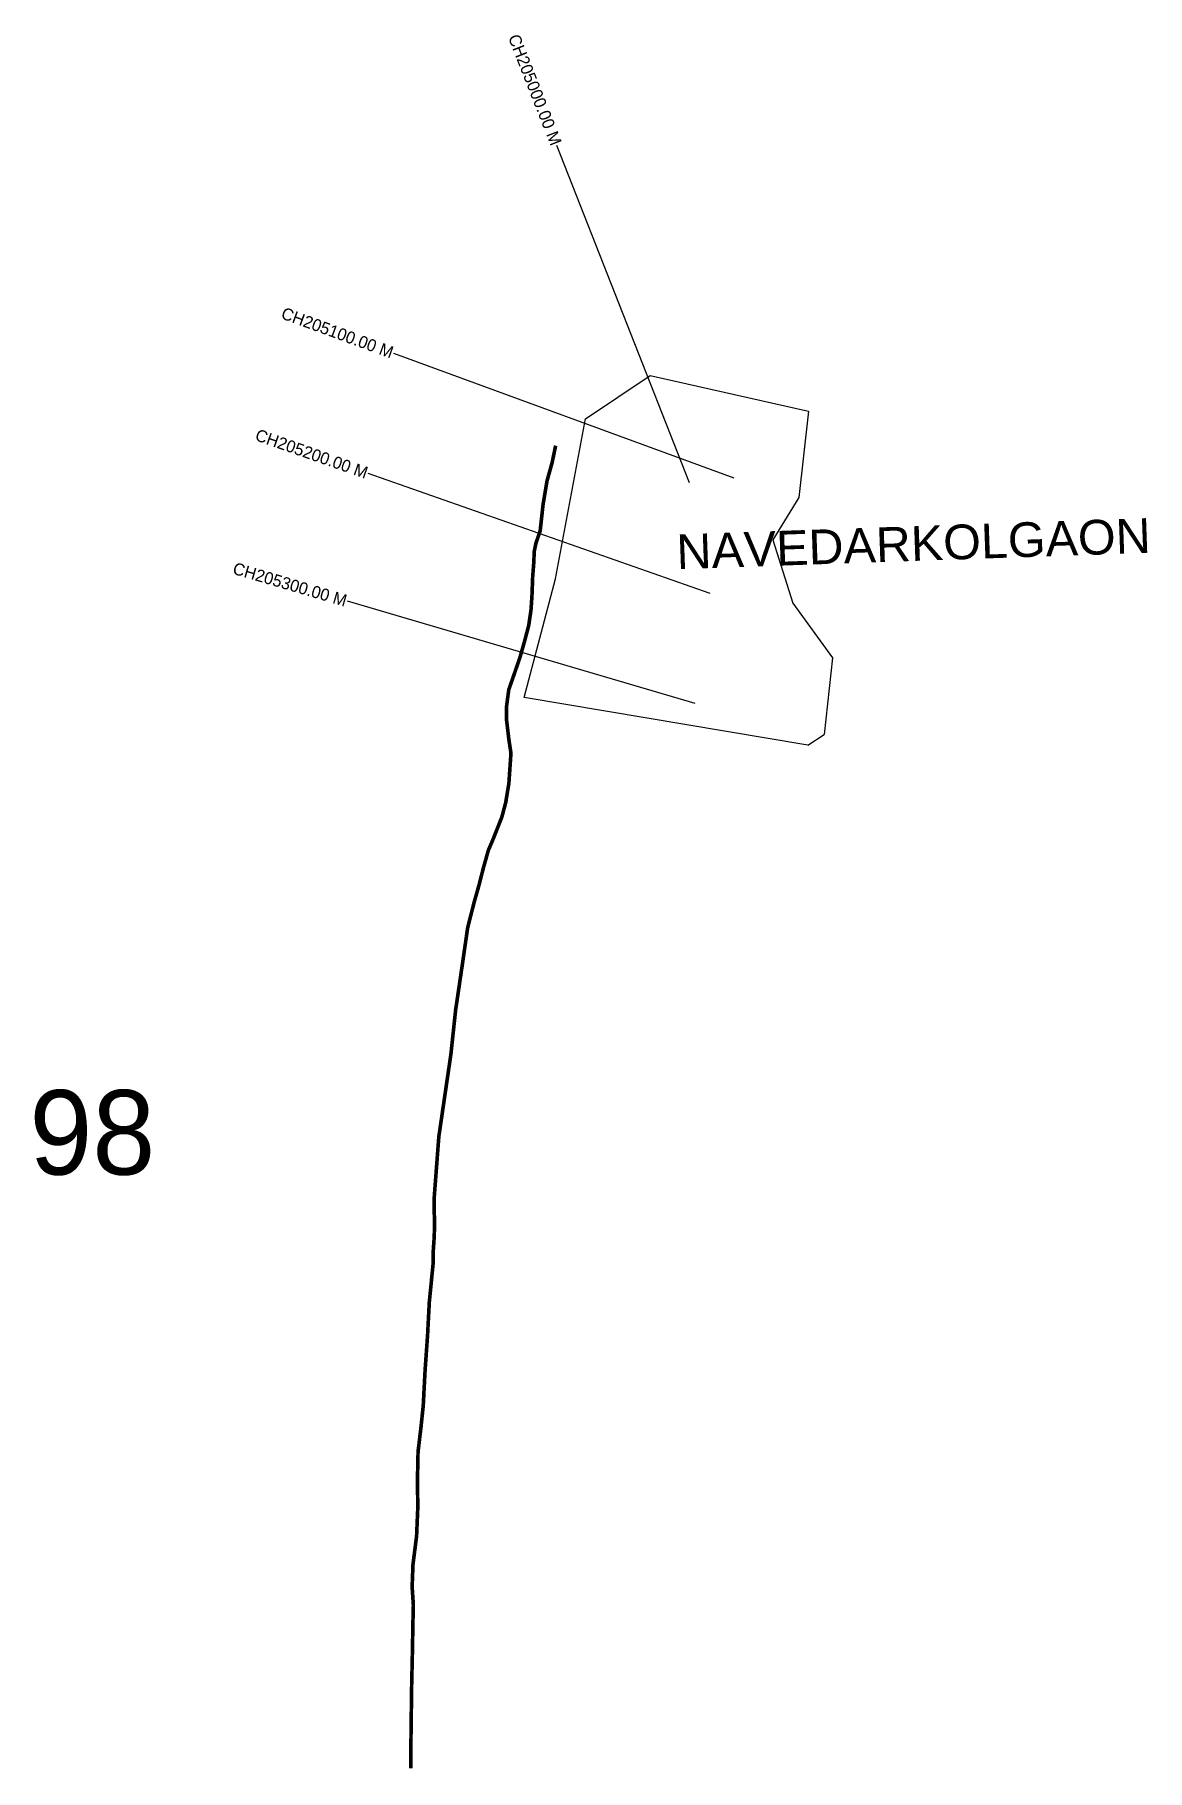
# Model space of a CAD drawing. Header units: metres. Extents: x 274533 to 275454, y 2078472 to 2079909.
import ezdxf
from ezdxf.enums import TextEntityAlignment as Align

# ---------------------------------------------------------------- set-up
doc = ezdxf.new("R2010")
doc.units = ezdxf.units.M
for name, color, linetype in [('CS', 134, 'Continuous'), ('CSMark', 6, 'Continuous'), ('NATURALLY PROTECTED', 3, 'Continuous'), ('village', 3, 'Continuous'), ('VILLAGE NAME', 250, 'Continuous')]:
    doc.layers.add(name, color=color, linetype=linetype)

msp = doc.modelspace()

# ---------------------------------------------------------------- linework, layer by layer
at = {"color": 6}
msp.add_lwpolyline([(275173.5, 2079320.7), (275187.1, 2079329.6)], dxfattribs=at)
at = {"layer": 'CS'}
for p, q in [((275075.4, 2079538.1), (274965.8, 2079817.3)), ((275112.4, 2079542), (274830.8, 2079645.2)), ((275092.7, 2079446.4), (274809.6, 2079545.7)), ((275080.3, 2079355.4), (274792.4, 2079439.9))]:
    msp.add_line(p, q, dxfattribs=at)
at = {"layer": 'NATURALLY PROTECTED', "const_width": 3, "flags": 128}
msp.add_lwpolyline([(274964.7, 2079568.8), (274961.8, 2079554.8), (274957.6, 2079539.8), (274954.3, 2079520.1), (274951.9, 2079498.3), (274948.4, 2079488.1), (274946.9, 2079480.8), (274946.7, 2079473.2), (274945.7, 2079460.3), (274945.1, 2079444.5), (274944.3, 2079432.7), (274942.4, 2079419.8), (274938.7, 2079405.8), (274935.3, 2079393.9), (274931.3, 2079382.2), (274925.9, 2079366.7), (274924.1, 2079353.2), (274924.1, 2079341.3), (274926, 2079325.3), (274927.7, 2079314.1), (274926.9, 2079302.5), (274926, 2079289.3), (274923.4, 2079273.4), (274920.2, 2079261.3), (274913.3, 2079243.8), (274909, 2079233.7), (274904.7, 2079218.4), (274901.3, 2079205), (274897.1, 2079190.2), (274891.8, 2079169.2), (274887.9, 2079142), (274881.9, 2079101.4), (274878, 2079064.9), (274868, 2078996.6), (274864.2, 2078946.4), (274864.2, 2078946.4), (274864.1, 2078935.3), (274864.1, 2078935.3), (274864.1, 2078935.3), (274864.5, 2078926.6), (274864.2, 2078913.9), (274863.4, 2078902.2), (274863.2, 2078890.7), (274862, 2078878.5), (274860.1, 2078859.3), (274858.7, 2078832.4), (274856.6, 2078802.7), (274855.1, 2078773.8), (274853.3, 2078756.6), (274850.8, 2078735.6), (274850.3, 2078711.4), (274850.6, 2078689.6), (274849.6, 2078665.8), (274846.6, 2078642.3), (274845.9, 2078623.7), (274846.9, 2078608.7), (274846.5, 2078592.1), (274846.2, 2078573), (274845.5, 2078541.5), (274845, 2078503.7), (274844.7, 2078473.3)], dxfattribs=at)
at = {"layer": 'village', "color": 6}
for points in [[(275173.5, 2079320.7, 0), (274938.6, 2079360.1, 0), (274964.5, 2079458.6, 0), (274989.5, 2079590.9, 0), (275042.9, 2079627, 0), (275174.1, 2079597.3, 0), (275166.1, 2079526, 0), (275144.6, 2079490.8, 0), (275161.1, 2079438.3, 0)], [(275161.1, 2079438.3, 0), (275193.8, 2079393.2, 0), (275187.1, 2079329.6, 0)]]:
    msp.add_polyline3d(points, dxfattribs=at)

# ---------------------------------------------------------------- texts
at = {"insert": (274529.1, 2079035.1), "char_height": 70, "attachment_point": 1}
msp.add_mtext_dynamic_manual_height_columns('98', width=95.172, gutter_width=1, heights=[0], dxfattribs=at)
at = {"layer": 'CSMark'}
for s, rotation, p in [('CH205000.00 M', 291.4347, (274965.4, 2079818.2)), ('CH205100.00 M', 339.8817, (274829.8, 2079645.6)), ('CH205200.00 M', 340.6676, (274808.7, 2079546)), ('CH205300.00 M', 343.6461, (274791.5, 2079440.2))]:
    msp.add_text(s, height=10, rotation=rotation, dxfattribs=at).set_placement(p, align=Align.MIDDLE_RIGHT)
at = {"layer": 'VILLAGE NAME', "insert": (275064.2, 2079495.2), "char_height": 28.748, "attachment_point": 1, "rotation": 2}
msp.add_mtext_dynamic_manual_height_columns('{\\fArial|b0|i0|c0|p34;NAVEDARKOLGAON}', width=726.929, gutter_width=543.7, heights=[0], dxfattribs=at)

doc.saveas('drawing.dxf')
